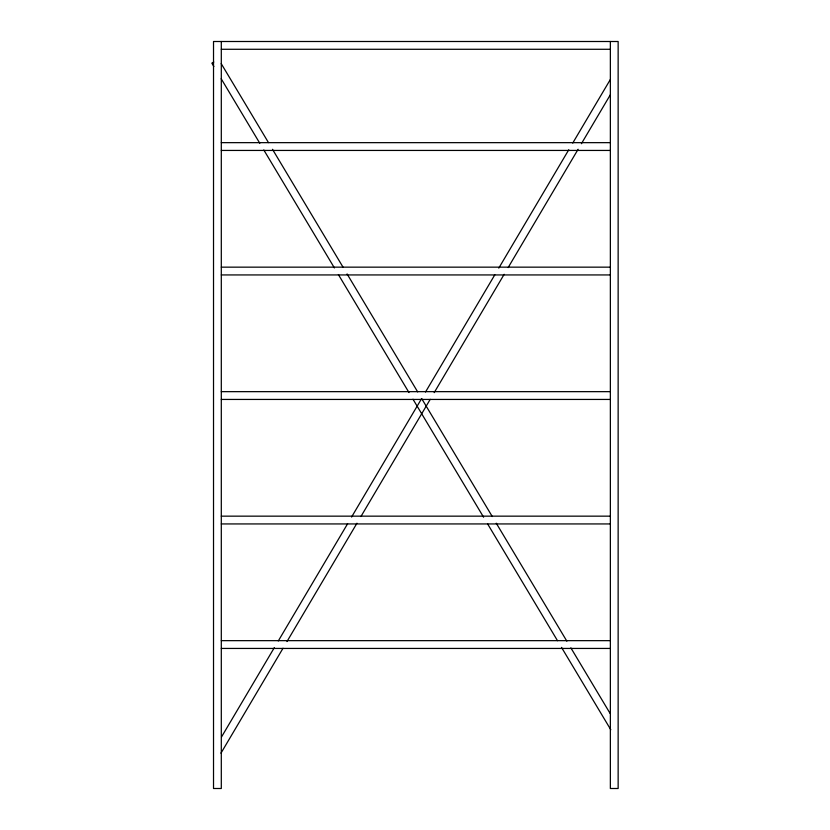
<?xml version="1.0" encoding="UTF-8"?>
<svg xmlns="http://www.w3.org/2000/svg" width="830" height="830" viewBox="0 0 830 830"><rect width="100%" height="100%" fill="white"/><g stroke="black" fill="none" stroke-linecap="round" stroke-linejoin="round"><path stroke-width="1.25" d="M221.517 736.947L274.336 647.639M278.299 640.947L347.614 523.74M351.578 517.038L421.547 398.711M425.51 392.019L494.825 274.803M498.789 268.111L568.768 149.784M572.731 143.092L610.361 79.462M220.956 753.184L283.009 648.251M286.973 641.559L356.952 523.232M360.915 516.54L430.231 399.323M434.194 392.632L504.163 274.305M508.126 267.602L578.105 149.286M581.405 143.704L610.455 94.579M213.767 62.022L211.858 63.163L213.86 66.504M221.299 49.281L610.361 49.281M221.299 142.656L610.361 142.656M221.299 150.438L610.361 150.438M221.299 267.156L610.361 267.156M221.299 274.938L610.361 274.938M221.299 391.656L610.361 391.656M221.299 399.438L610.361 399.438M221.299 516.156L610.361 516.156M221.299 523.938L610.361 523.938M221.299 640.656L610.361 640.656M221.299 648.438L610.361 648.438M221.205 63.62L268.484 142.625M272.489 149.307L343.081 267.26M347.075 273.942L417.677 391.895M421.671 398.576L492.263 516.53M496.257 523.211L566.859 641.165M570.853 647.846L610.143 713.499M221.185 78.746L259.811 143.289M263.805 149.96L334.407 267.924M338.401 274.595L408.993 392.559M412.998 399.23L483.589 517.194M487.584 523.865L557.511 640.708M561.516 647.39L610.797 729.736M610.361 41.5L610.361 788.5L618.143 788.5L618.143 41.5L213.518 41.5L213.518 788.5L221.299 788.5L221.299 41.5"/></g></svg>
